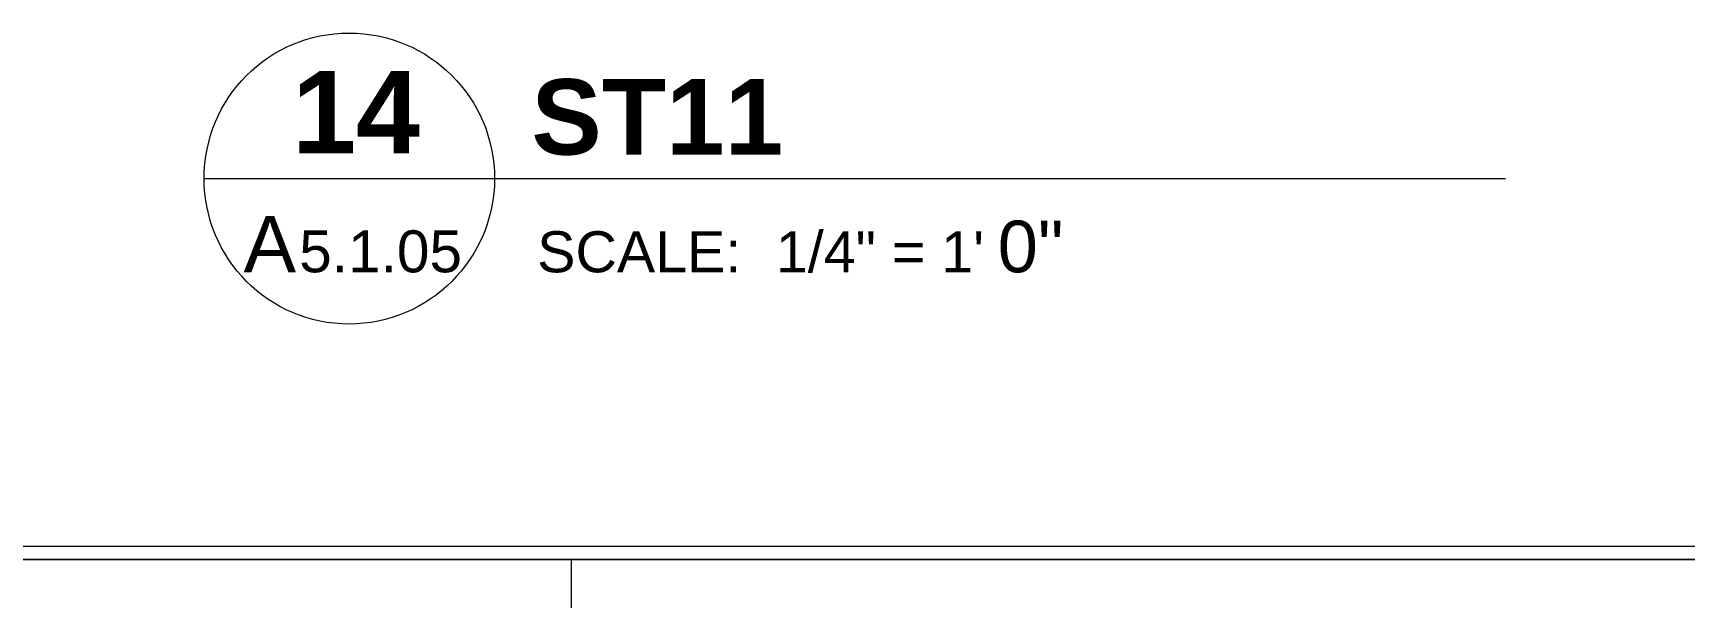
# Model space of a CAD drawing. Header units: inches. Extents: x -6061 to 13621, y -296 to 7483.
# Drawn here: x 12183.1 to 12387.6, y -214.6 to -143.4 of the extents above; entities that cross this region are included whole.
import ezdxf

# ---------------------------------------------------------------- set-up
doc = ezdxf.new("R2010")
doc.units = ezdxf.units.IN
doc.header["$MEASUREMENT"] = 0
doc.layers.get('0').update_dxf_attribs({"linetype": 'CONTINUOUS'})
doc.styles.add('Arial$001H0', font='arial.ttf')
doc.styles.add('Arial$101H0', font='arialbd.ttf')

msp = doc.modelspace()

# ---------------------------------------------------------------- linework, layer by layer
at = {"color": 7, "linetype": 'Continuous', "lineweight": 9, "true_color": 0x000007}
for p, q in [((12204.26071, -161.44427), (12204.26071, -161.44427)), ((12204.26071, -161.44427), (12365.4028, -161.44427)), ((12240.22135, -161.44427), (12240.22135, -161.44427)), ((11961.58651, -208.61757), (13402.25438, -208.61757)), ((13401.05302, -207.01576), (11963.18832, -207.01576))]:
    msp.add_line(p, q, dxfattribs=at)
at = {"color": 8, "linetype": 'Continuous', "lineweight": 9, "true_color": 0x7f7f7f}
for p, q in [((13402.25438, -208.61757), (11955.57972, -208.61757)), ((12249.75212, -214.62436), (12249.75212, -208.61757))]:
    msp.add_line(p, q, dxfattribs=at)
at = {"color": 7, "linetype": 'Continuous', "lineweight": 9, "true_color": 0x000007}
for points in [[(12204.26071, -161.44427), (12204.26071, -151.43295), (12212.26976, -143.4239), (12222.20099, -143.4239)], [(12222.20099, -143.4239), (12232.13221, -143.4239), (12240.22135, -151.43295), (12240.22135, -161.44427)], [(12222.20099, -179.46463), (12212.26976, -179.46463), (12204.26071, -171.37549), (12204.26071, -161.44427)], [(12240.22135, -161.44427), (12240.22135, -171.37549), (12232.13221, -179.46463), (12222.20099, -179.46463)]]:
    msp.add_open_spline(points, degree=3, dxfattribs=at)

# ---------------------------------------------------------------- texts
at = {"color": 7, "true_color": 0x000007}
for s, height, style, p in [('14', 10.199154, 'Arial$101H0', (12215.15289, -158.32077)), ('ST11', 9.344675, 'Arial$101H0', (12244.78634, -158.48095)), ('A', 6.97383, 'Arial$001H0', (12209.14611, -173.05741)), ('1/4" = 1\'', 5.083054, 'Arial$001H0', (12275.06059, -173.05741)), ('0"', 6.400615, 'Arial$001H0', (12302.5316, -173.05741)), ('5.1.05', 5.192527, 'Arial$001H0', (12216.03389, -173.05741)), ('SCALE:', 5.086183, 'Arial$001H0', (12245.50719, -173.05741))]:
    msp.add_text(s, height=height, dxfattribs=dict(at, style=style)).set_placement(p)

doc.saveas('drawing.dxf')
